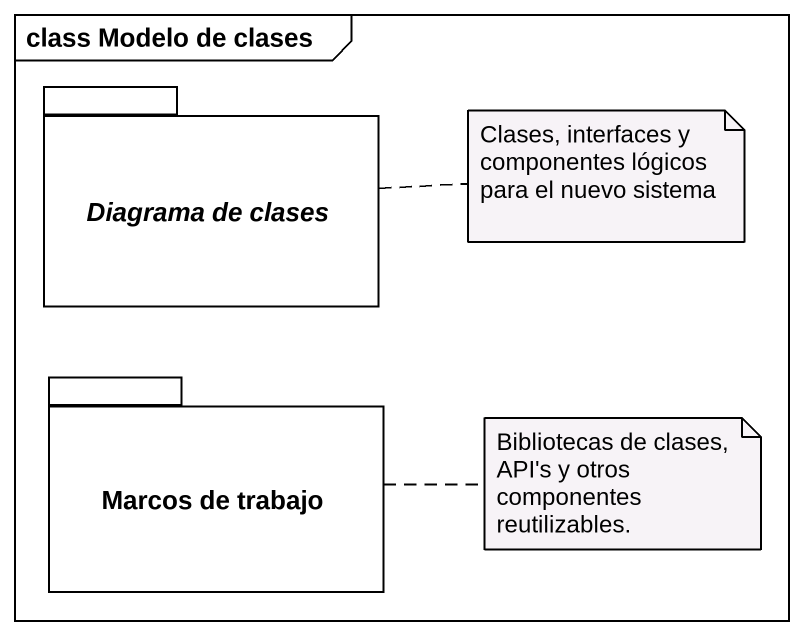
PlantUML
@startuml
mainframe class Modelo de clases
package "Diagrama de clases" as Diagrama_de_clases {
}
package "Marcos de trabajo" as Marcos_de_trabajo {
}
note right of Diagrama_de_clases : Clases, interfaces y componentes lógicos para el nuevo sistema
note right of Marcos_de_trabajo : Bibliotecas de clases, API's y otros componentes reutilizables.
@enduml
